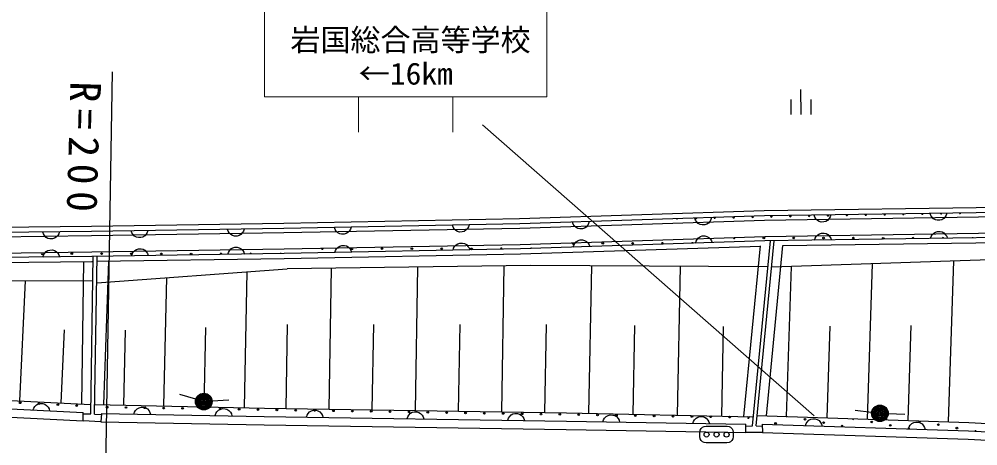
# Model space of a CAD drawing. Units: millimetres, scale not verified. Extents: x 40000 to 680000, y 20000 to 380000.
# Drawn here: x 102290 to 159779, y 293988 to 319588 of the extents above; entities that cross this region are included whole.
import ezdxf
from ezdxf.enums import TextEntityAlignment as Align

# ---------------------------------------------------------------- set-up
doc = ezdxf.new("R2010")
doc.units = ezdxf.units.MM
doc.header["$LTSCALE"] = 1000
doc.layers.add('M-BGD', color=7, linetype='Continuous', lineweight=25)
doc.layers.add('M-BGD-HTXT', color=7, linetype='Continuous', lineweight=13)
doc.styles.add('ＭＳ ゴシック', font='')
doc.styles.get('ＭＳ ゴシック').set_extended_font_data('MS Gothic')

msp = doc.modelspace()

# ---------------------------------------------------------------- linework, layer by layer
at = {"layer": 'M-BGD'}
for p, q in [((107373, 285478), (107891, 316425)), ((149153, 315361), (149161, 313861)), ((148556, 314762), (148561, 313862)), ((149756, 314768), (149761, 313868)), ((167857, 308389), (146973, 308084)), ((132302, 307603), (118155, 307329)), ((146973, 308084), (132302, 307603)), ((146981, 307784), (132310, 307303)), ((142854, 307534), (142813, 307647)), ((143812, 307680), (143776, 307564)), ((167862, 308089), (146981, 307784)), ((146986, 307534), (167866, 307839)), ((150000, 307713), (149961, 307827)), ((150061, 307616), (150000, 307713)), ((150160, 307508), (150061, 307616)), ((150864, 307628), (150770, 307517)), ((150922, 307726), (150864, 307628)), ((150961, 307842), (150922, 307726)), ((156960, 307815), (156921, 307929)), ((157022, 307718), (156960, 307815)), ((157121, 307609), (157022, 307718)), ((157232, 307551), (157121, 307609)), ((157731, 307618), (157622, 307557)), ((157824, 307730), (157731, 307618)), ((157883, 307828), (157824, 307730)), ((157921, 307944), (157883, 307828)), ((106625, 307153), (96935, 307025)), ((118155, 307329), (106625, 307153)), ((118160, 307029), (106629, 306853)), ((115777, 306993), (115739, 306877)), ((132310, 307303), (118160, 307029)), ((118165, 306779), (132316, 307054)), ((121237, 306974), (121197, 307088)), ((122159, 306992), (122101, 306893)), ((122197, 307107), (122159, 306992)), ((128312, 307111), (128272, 307225)), ((128374, 307015), (128312, 307111)), ((128473, 306907), (128374, 307015)), ((129176, 307030), (129083, 306918)), ((129234, 307129), (129176, 307030)), ((129272, 307245), (129234, 307129)), ((132316, 307054), (146986, 307534)), ((135519, 307294), (135478, 307407)), ((135582, 307198), (135519, 307294)), ((135683, 307091), (135582, 307198)), ((135795, 307035), (135683, 307091)), ((135913, 307004), (135795, 307035)), ((136068, 307009), (135913, 307004)), ((136185, 307048), (136068, 307009)), ((136293, 307111), (136185, 307048)), ((136384, 307224), (136293, 307111)), ((136441, 307324), (136384, 307224)), ((136477, 307440), (136441, 307324)), ((142917, 307438), (142854, 307534)), ((143018, 307332), (142917, 307438)), ((143130, 307275), (143018, 307332)), ((143249, 307244), (143130, 307275)), ((143404, 307249), (143249, 307244)), ((143520, 307288), (143404, 307249)), ((143628, 307352), (143520, 307288)), ((143720, 307465), (143628, 307352)), ((143776, 307564), (143720, 307465)), ((150271, 307449), (150160, 307508)), ((150389, 307416), (150271, 307449)), ((150544, 307418), (150389, 307416)), ((150661, 307455), (150544, 307418)), ((150770, 307517), (150661, 307455)), ((157350, 307518), (157232, 307551)), ((157505, 307520), (157350, 307518)), ((157622, 307557), (157505, 307520)), ((96922, 306475), (106633, 306603)), ((106629, 306853), (96928, 306725)), ((103743, 306700), (103704, 306814)), ((103804, 306603), (103743, 306700)), ((103903, 306494), (103804, 306603)), ((104014, 306436), (103903, 306494)), ((104132, 306402), (104014, 306436)), ((104404, 306441), (104287, 306404)), ((104513, 306502), (104404, 306441)), ((104607, 306614), (104513, 306502)), ((104665, 306712), (104607, 306614)), ((104704, 306827), (104665, 306712)), ((106633, 306603), (118165, 306779)), ((109051, 306775), (109012, 306889)), ((109113, 306678), (109051, 306775)), ((109212, 306570), (109113, 306678)), ((109323, 306511), (109212, 306570)), ((109441, 306478), (109323, 306511)), ((109596, 306481), (109441, 306478)), ((109713, 306517), (109596, 306481)), ((109822, 306579), (109713, 306517)), ((109915, 306691), (109822, 306579)), ((109973, 306789), (109915, 306691)), ((110012, 306905), (109973, 306789)), ((114817, 306863), (114777, 306977)), ((114878, 306766), (114817, 306863)), ((114977, 306658), (114878, 306766)), ((115088, 306600), (114977, 306658)), ((115206, 306566), (115088, 306600)), ((115361, 306569), (115206, 306566)), ((115478, 306606), (115361, 306569)), ((115587, 306667), (115478, 306606)), ((115680, 306779), (115587, 306667)), ((115739, 306877), (115680, 306779)), ((121299, 306877), (121237, 306974)), ((121399, 306769), (121299, 306877)), ((121510, 306712), (121399, 306769)), ((121628, 306679), (121510, 306712)), ((121783, 306682), (121628, 306679)), ((121900, 306719), (121783, 306682)), ((122009, 306781), (121900, 306719)), ((122101, 306893), (122009, 306781)), ((128585, 306849), (128473, 306907)), ((128703, 306816), (128585, 306849)), ((128858, 306819), (128703, 306816)), ((128974, 306856), (128858, 306819)), ((129083, 306918), (128974, 306856)), ((147010, 306534), (132342, 306054)), ((142942, 306364), (143034, 306477)), ((143034, 306477), (143142, 306540)), ((143142, 306540), (143258, 306579)), ((143258, 306579), (143413, 306584)), ((143413, 306584), (143532, 306553)), ((143532, 306553), (143643, 306497)), ((143643, 306497), (143744, 306390)), ((167880, 306839), (147010, 306534)), ((167884, 306589), (147016, 306284)), ((149994, 306328), (150032, 306443)), ((150032, 306443), (150091, 306542)), ((150091, 306542), (150184, 306653)), ((150184, 306653), (150293, 306715)), ((150293, 306715), (150410, 306751)), ((150410, 306751), (150565, 306754)), ((150565, 306754), (150683, 306720)), ((150683, 306720), (150794, 306662)), ((150794, 306662), (150893, 306553)), ((150893, 306553), (150955, 306457)), ((150955, 306457), (150994, 306342)), ((156950, 306429), (156988, 306545)), ((156988, 306545), (157047, 306643)), ((157047, 306643), (157140, 306755)), ((157140, 306755), (157249, 306816)), ((157249, 306816), (157366, 306853)), ((157366, 306853), (157521, 306855)), ((157521, 306855), (157639, 306822)), ((157639, 306822), (157750, 306763)), ((157750, 306763), (157849, 306655)), ((157849, 306655), (157911, 306558)), ((157911, 306558), (157950, 306444)), ((104287, 306404), (104132, 306402)), ((114989, 305803), (115098, 305865)), ((115098, 305865), (115215, 305902)), ((115215, 305902), (115370, 305904)), ((115370, 305904), (115488, 305871)), ((115488, 305871), (115599, 305812)), ((132342, 306054), (118179, 305779)), ((121320, 305803), (121413, 305915)), ((121413, 305915), (121522, 305977)), ((121522, 305977), (121639, 306014)), ((121639, 306014), (121794, 306017)), ((121794, 306017), (121912, 305984)), ((121912, 305984), (122023, 305926)), ((122023, 305926), (122123, 305818)), ((128345, 305841), (128403, 305940)), ((128403, 305940), (128496, 306052)), ((128496, 306052), (128605, 306114)), ((128605, 306114), (128722, 306151)), ((128722, 306151), (128877, 306154)), ((128877, 306154), (128995, 306122)), ((128995, 306122), (129106, 306064)), ((129106, 306064), (129205, 305956)), ((129205, 305956), (129267, 305859)), ((129267, 305859), (129307, 305745)), ((147016, 306284), (132349, 305804)), ((132356, 305504), (146742, 305975)), ((135516, 305908), (135552, 306024)), ((135552, 306024), (135609, 306123)), ((135609, 306123), (135700, 306236)), ((135700, 306236), (135808, 306300)), ((135808, 306300), (135924, 306339)), ((135924, 306339), (136079, 306344)), ((136079, 306344), (136198, 306313)), ((136198, 306313), (136310, 306256)), ((136310, 306256), (136411, 306150)), ((136411, 306150), (136474, 306054)), ((136474, 306054), (136515, 305940)), ((142849, 306148), (142886, 306264)), ((142886, 306264), (142942, 306364)), ((143744, 306390), (143808, 306294)), ((143808, 306294), (143849, 306181)), ((145748, 295747), (146743, 305980)), ((146267, 295181), (147347, 306289)), ((146491, 295182), (147571, 306292)), ((147102, 295784), (148095, 306000)), ((148095, 306000), (167889, 306289)), ((106649, 305353), (96891, 305224)), ((106646, 305603), (96897, 305475)), ((103709, 305314), (103748, 305430)), ((103748, 305430), (103807, 305528)), ((103807, 305528), (103900, 305639)), ((103900, 305639), (104009, 305701)), ((104009, 305701), (104126, 305737)), ((104126, 305737), (104281, 305739)), ((104281, 305739), (104399, 305706)), ((104399, 305706), (104510, 305647)), ((104510, 305647), (104609, 305539)), ((104609, 305539), (104670, 305442)), ((104670, 305442), (104709, 305327)), ((106584, 295915), (106735, 305354)), ((118179, 305779), (106646, 305603)), ((118183, 305529), (106649, 305353)), ((106813, 295885), (106965, 305358)), ((109032, 305389), (109071, 305505)), ((109071, 305505), (109129, 305603)), ((109129, 305603), (109222, 305715)), ((109222, 305715), (109331, 305776)), ((109331, 305776), (109448, 305813)), ((109448, 305813), (109603, 305816)), ((109603, 305816), (109721, 305782)), ((109721, 305782), (109832, 305724)), ((109832, 305724), (109931, 305616)), ((109931, 305616), (109993, 305519)), ((109993, 305519), (110032, 305405)), ((114799, 305478), (114838, 305593)), ((114838, 305593), (114896, 305692)), ((114896, 305692), (114989, 305803)), ((115599, 305812), (115698, 305704)), ((115698, 305704), (115760, 305607)), ((115760, 305607), (115799, 305493)), ((132349, 305804), (118183, 305529)), ((118189, 305229), (132356, 305504)), ((121224, 305588), (121262, 305704)), ((121262, 305704), (121320, 305803)), ((122123, 305818), (122184, 305722)), ((122184, 305722), (122224, 305608)), ((128307, 305726), (128345, 305841)), ((167790, 305401), (147417, 304707)), ((96884, 304924), (106653, 305053)), ((106039, 296499), (106176, 305047)), ((106653, 305053), (106730, 305054)), ((106960, 305058), (118189, 305229)), ((107359, 296460), (107674, 305069)), ((132954, 304801), (118362, 304608)), ((126056, 296112), (126193, 304712)), ((131233, 296030), (131372, 304781)), ((147195, 304729), (132954, 304801)), ((136444, 295940), (136628, 304783)), ((141760, 295830), (141946, 304756)), ((148315, 295745), (148605, 304748)), ((153168, 295588), (153468, 304913)), ((158021, 295432), (158332, 305079)), ((106939, 303776), (118362, 304608)), ((115793, 296282), (115966, 304434)), ((120880, 296195), (121015, 304643)), ((106712, 303891), (97026, 303865)), ((102320, 296680), (102670, 303880)), ((110974, 296384), (111137, 304082)), ((118292, 296236), (118372, 301260)), ((123468, 296153), (123550, 301268)), ((128645, 296071), (128727, 301276)), ((133821, 295989), (133905, 301273)), ((104800, 296559), (105013, 300956)), ((108564, 296435), (108659, 300918)), ((113383, 296333), (113484, 301088)), ((139102, 295885), (139213, 301216)), ((144419, 295774), (144531, 301155)), ((150741, 295667), (150918, 301165)), ((155594, 295510), (155778, 301202)), ((96121, 296981), (106593, 296472)), ((112883, 296786), (111926, 297075)), ((113860, 296678), (114858, 296752)), ((96091, 296482), (106122, 295984)), ((103115, 296133), (103160, 296246)), ((103160, 296246), (103225, 296340)), ((103225, 296340), (103325, 296446)), ((103325, 296446), (103438, 296500)), ((103438, 296500), (103557, 296529)), ((103557, 296529), (103712, 296521)), ((103712, 296521), (103828, 296481)), ((103828, 296481), (103935, 296415)), ((103935, 296415), (104027, 296301)), ((104027, 296301), (104082, 296200)), ((104082, 296200), (104113, 296084)), ((106823, 296472), (116998, 296256)), ((109212, 296010), (109273, 296107)), ((109273, 296107), (109370, 296215)), ((109370, 296215), (109481, 296273)), ((109481, 296273), (109600, 296306)), ((109600, 296306), (109754, 296303)), ((109754, 296303), (109871, 296266)), ((109871, 296266), (109980, 296204)), ((109980, 296204), (110076, 296092)), ((110076, 296092), (110134, 295994)), ((114153, 296020), (114250, 296128)), ((114250, 296128), (114361, 296186)), ((114361, 296186), (114480, 296219)), ((114480, 296219), (114635, 296216)), ((114635, 296216), (114751, 296179)), ((114751, 296179), (114860, 296117)), ((114860, 296117), (114956, 296005)), ((116998, 296256), (135115, 295968)), ((119709, 296036), (119820, 296094)), ((119820, 296094), (119938, 296127)), ((119938, 296127), (120093, 296125)), ((120093, 296125), (120210, 296088)), ((120210, 296088), (120319, 296026)), ((153410, 295994), (152416, 296104)), ((96061, 295982), (106132, 295483)), ((106132, 295483), (106122, 295984)), ((106123, 295903), (106584, 295915)), ((106813, 295885), (107223, 295860)), ((107230, 295931), (107180, 295432)), ((107230, 295931), (116990, 295756)), ((109170, 295896), (109212, 296010)), ((110134, 295994), (110169, 295878)), ((114050, 295809), (114092, 295923)), ((114092, 295923), (114153, 296020)), ((114956, 296005), (115014, 295907)), ((115014, 295907), (115050, 295791)), ((116990, 295756), (135107, 295468)), ((119509, 295716), (119551, 295831)), ((119551, 295831), (119613, 295927)), ((119613, 295927), (119709, 296036)), ((120319, 296026), (120415, 295914)), ((120415, 295914), (120473, 295816)), ((120473, 295816), (120509, 295700)), ((125548, 295620), (125590, 295735)), ((125590, 295735), (125651, 295831)), ((125651, 295831), (125748, 295940)), ((125748, 295940), (125859, 295998)), ((125859, 295998), (125977, 296031)), ((125977, 296031), (126132, 296028)), ((126132, 296028), (126249, 295992)), ((126249, 295992), (126358, 295930)), ((126358, 295930), (126454, 295818)), ((126454, 295818), (126512, 295720)), ((126512, 295720), (126548, 295604)), ((131587, 295524), (131629, 295638)), ((131629, 295638), (131690, 295735)), ((131690, 295735), (131787, 295843)), ((131787, 295843), (131898, 295902)), ((131898, 295902), (132016, 295935)), ((132016, 295935), (132171, 295932)), ((132171, 295932), (132288, 295895)), ((132288, 295895), (132397, 295834)), ((132397, 295834), (132493, 295722)), ((132493, 295722), (132551, 295624)), ((132551, 295624), (132587, 295508)), ((135115, 295968), (146321, 295735)), ((137298, 295430), (137340, 295544)), ((137340, 295544), (137401, 295641)), ((137401, 295641), (137498, 295749)), ((137498, 295749), (137609, 295807)), ((137609, 295807), (137727, 295840)), ((137727, 295840), (137882, 295837)), ((137882, 295837), (137999, 295800)), ((137999, 295800), (138108, 295738)), ((138108, 295738), (138204, 295627)), ((138204, 295627), (138262, 295528)), ((138262, 295528), (138297, 295413)), ((142722, 295450), (142783, 295547)), ((142783, 295547), (142880, 295655)), ((142880, 295655), (142991, 295713)), ((142991, 295713), (143109, 295746)), ((143109, 295746), (143264, 295744)), ((143264, 295744), (143381, 295707)), ((143381, 295707), (143490, 295645)), ((143490, 295645), (143586, 295533)), ((143586, 295533), (143644, 295434)), ((146551, 295802), (159234, 295393)), ((149547, 295417), (149646, 295524)), ((149646, 295524), (149758, 295581)), ((149758, 295581), (149876, 295612)), ((149876, 295612), (150031, 295607)), ((150031, 295607), (150148, 295568)), ((150148, 295568), (150256, 295505)), ((150256, 295505), (150350, 295392)), ((154406, 295919), (155405, 295879)), ((107180, 295432), (106132, 295483)), ((107180, 295432), (116981, 295256)), ((116981, 295256), (135098, 294968)), ((135098, 294968), (145862, 294781)), ((135107, 295468), (145871, 295281)), ((142680, 295336), (142722, 295450)), ((143113, 294794), (143138, 294929)), ((143138, 294929), (143189, 295018)), ((143189, 295018), (143274, 295103)), ((143274, 295103), (143369, 295153)), ((143369, 295153), (143489, 295167)), ((143489, 295167), (144739, 295163)), ((143644, 295434), (143679, 295319)), ((144739, 295163), (144864, 295142)), ((144864, 295142), (144954, 295102)), ((144954, 295102), (145039, 295011)), ((145039, 295011), (145093, 294921)), ((145093, 294921), (145113, 294786)), ((145862, 294781), (145871, 295281)), ((145869, 295168), (146267, 295181)), ((146491, 295182), (146855, 295169)), ((146850, 295292), (159212, 294893)), ((146850, 295292), (146871, 294791)), ((149441, 295208), (149484, 295322)), ((149484, 295322), (149547, 295417)), ((150350, 295392), (150406, 295292)), ((150406, 295292), (150440, 295176)), ((155622, 295009), (155666, 295123)), ((155666, 295123), (155729, 295218)), ((155729, 295218), (155827, 295325)), ((155827, 295325), (155939, 295381)), ((155939, 295381), (156058, 295413)), ((156058, 295413), (156213, 295408)), ((156213, 295408), (156329, 295369)), ((156329, 295369), (156437, 295305)), ((156437, 295305), (156531, 295192)), ((156531, 295192), (156588, 295093)), ((156588, 295093), (156621, 294977)), ((159234, 295393), (163919, 295140)), ((143112, 294544), (143113, 294794)), ((143136, 294409), (143112, 294544)), ((143186, 294318), (143136, 294409)), ((145086, 294401), (145036, 294311)), ((145112, 294536), (145086, 294401)), ((145113, 294786), (145112, 294536)), ((146871, 294791), (145862, 294781)), ((146871, 294791), (159191, 294394)), ((159191, 294394), (163854, 294142)), ((159212, 294893), (163887, 294641)), ((143276, 294233), (143186, 294318)), ((143361, 294188), (143276, 294233)), ((143485, 294167), (143361, 294188)), ((144735, 294163), (143485, 294167)), ((144861, 294182), (144735, 294163)), ((144956, 294232), (144861, 294182)), ((145036, 294311), (144956, 294232))]:
    msp.add_line(p, q, dxfattribs=at)
for centre, radius in [((146951, 306465), 49.8), ((148739, 306459), 49.8), ((150528, 306454), 49.8), ((152317, 306448), 49.8), ((154106, 306442), 49.8), ((124051, 305822), 49.8), ((125840, 305817), 49.8), ((127629, 305811), 49.8), ((129418, 305805), 49.8), ((137290, 306138), 49.8), ((139079, 306132), 49.8), ((105446, 305524), 49.8), ((107235, 305518), 49.8), ((109024, 305512), 49.8), ((110813, 305507), 49.8), ((112601, 305501), 49.8), ((113362, 296641), 498), ((113362, 296641), 440), ((113362, 296641), 382), ((113362, 296641), 322), ((113362, 296641), 265), ((113362, 296641), 195), ((113362, 296641), 135), ((113362, 296641), 77.5), ((113362, 296641), 15), ((102352, 296571), 49.8), ((103482, 296515), 49.8), ((104612, 296459), 49.8), ((105742, 296403), 49.8), ((107563, 296306), 49.8), ((108695, 296288), 49.8), ((109826, 296270), 49.8), ((110957, 296252), 49.8), ((112088, 296234), 49.8), ((113220, 296216), 49.8), ((114351, 296198), 49.8), ((115482, 296180), 49.8), ((116613, 296162), 49.8), ((117745, 296144), 49.8), ((118876, 296126), 49.8), ((120007, 296108), 49.8), ((121138, 296090), 49.8), ((122269, 296072), 49.8), ((123401, 296054), 49.8), ((124532, 296036), 49.8), ((153907, 295939), 498), ((153907, 295939), 440), ((153907, 295939), 382), ((153907, 295939), 322), ((153907, 295939), 265), ((153907, 295939), 195), ((153907, 295939), 135), ((125663, 296018), 49.8), ((126794, 296000), 49.8), ((127926, 295982), 49.8), ((129057, 295964), 49.8), ((130188, 295946), 49.8), ((131319, 295928), 49.8), ((132450, 295910), 49.8), ((133582, 295892), 49.8), ((134713, 295874), 49.8), ((135844, 295856), 49.8), ((136975, 295838), 49.8), ((138107, 295820), 49.8), ((139238, 295802), 49.8), ((140369, 295784), 49.8), ((141500, 295766), 49.8), ((142631, 295748), 49.8), ((143763, 295730), 49.8), ((144894, 295712), 49.8), ((149419, 295586), 49.8), ((153907, 295939), 77.5), ((153907, 295939), 15), ((147647, 295339), 49.8), ((150531, 295380), 49.8), ((153415, 295420), 49.8), ((154528, 295214), 49.8), ((157412, 295255), 49.8), ((158524, 295049), 49.8), ((143512, 294667), 150), ((144112, 294665), 150), ((144712, 294663), 150)]:
    msp.add_circle(centre, radius, dxfattribs=at)
for centre, start, end in [((141745, 307652), 234.7334, 309.01675), ((142876, 307674), 211.46367, 332.2865), ((144008, 307696), 192.85077, 350.89938), ((145139, 307718), 175.38773, 8.36243), ((146270, 307740), 157.27011, 26.48007), ((147401, 307762), 146.32281, 35.34866), ((148532, 307784), 153.61298, 28.05847), ((149663, 307806), 160.45175, 21.21973), ((150795, 307828), 166.99823, 14.67322), ((151926, 307850), 173.3645, 8.30695), ((153057, 307871), 179.63889, 2.03256), ((154188, 307893), 185.8989, 355.77258), ((155319, 307915), 192.2204, 349.45108), ((156450, 307937), 198.68633, 342.98514), ((157582, 307959), 205.39767, 336.2738), ((158713, 307981), 212.49171, 329.17975), ((145162, 306471), 178.64441, 5.10651), ((155895, 306437), 333.41077, 208.26068), ((157684, 306431), 11.10172, 170.56976), ((159473, 306425), 55.6235, 126.04797), ((122262, 305828), 143.58472, 38.63675), ((131207, 305800), 340.08725, 202.13379), ((132995, 305794), 40.62521, 143.12589), ((135501, 306144), 166.12759, 17.62332), ((140868, 306127), 300.24158, 243.50951), ((142656, 306121), 26.15454, 157.59653), ((103657, 305530), 137.63412, 43.87396), ((114390, 305495), 331.95868, 209.79472), ((116179, 305490), 11.30191, 170.45151), ((117968, 305484), 58.59808, 123.1553), ((120474, 305834), 192.77847, 349.44302), ((146025, 295694), 109.26837, 68.34628), ((148306, 295792), 248.62729, 287.68182), ((152303, 295626), 190.01904, 346.2901), ((151643, 295173), 311.63525, 224.67313), ((155640, 295008), 358.771, 177.53738), ((156299, 295461), 146.06207, 30.24707), ((159637, 294842), 31.06421, 142.75888)]:
    msp.add_arc(centre, 49.8, start, end, dxfattribs=at)
at = {"layer": 'M-BGD-HTXT'}
for p, q in [((117002, 314922), (117002, 322323)), ((133934, 322323), (133934, 314922)), ((133934, 314922), (117002, 314922)), ((122646, 314922), (122646, 312800)), ((128290, 314922), (128290, 312800)), ((130085, 313255), (149960, 295797))]:
    msp.add_line(p, q, dxfattribs=at)

# ---------------------------------------------------------------- texts
at = {"layer": 'M-BGD', "insert": (105340, 315877), "char_height": 1833, "attachment_point": 7, "rotation": 268.4, "style": 'ＭＳ ゴシック'}
msp.add_mtext('\\T1.32;R=200', dxfattribs=at)
at = {"layer": 'M-BGD-HTXT', "style": 'ＭＳ ゴシック'}
msp.add_text('岩国総合高等学校', height=1320, dxfattribs=at).set_placement((118556, 317289), align=Align.BOTTOM_LEFT)
at = {"layer": 'M-BGD-HTXT', "style": 'ＭＳ ゴシック', "width": 1.05}
msp.add_text('←16km', height=1320, dxfattribs=at).set_placement((122639, 315266), align=Align.BOTTOM_LEFT)

doc.saveas('drawing.dxf')
